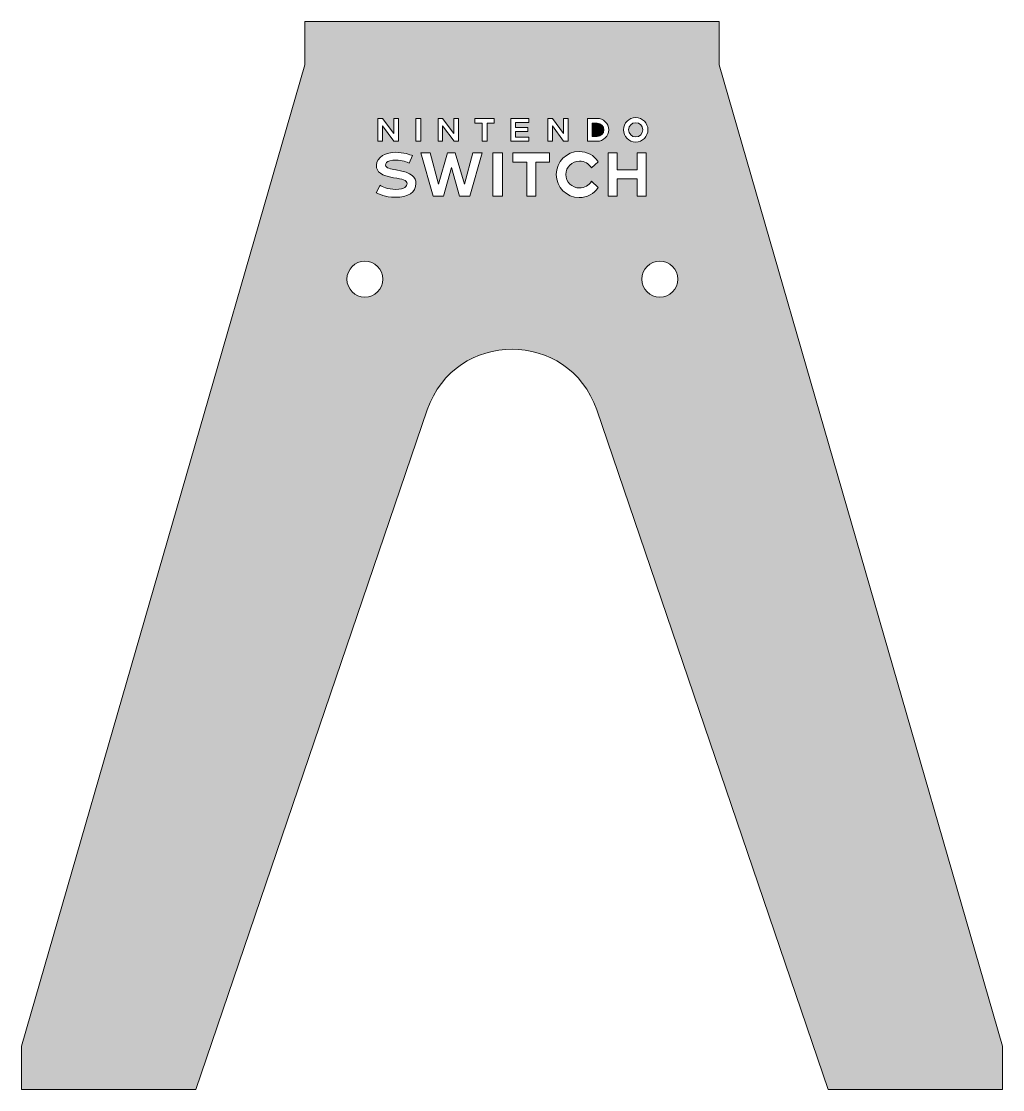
# Model space of a CAD drawing. Header units: millimetres. Extents: x 0 to 90, y -98 to 0.
import ezdxf

# ---------------------------------------------------------------- set-up
doc = ezdxf.new("R2010")
doc.units = ezdxf.units.MM
doc.header["$MEASUREMENT"] = 0
doc.layers.add('Layer 1', color=7, linetype='Continuous', lineweight=0)

# ---------------------------------------------------------------- blocks, each defined once
blk = doc.blocks.new('Block_0')
at = {"layer": 'Layer 1', "true_color": 0x231f20, "transparency": 33554687}
h = blk.add_hatch(color=250, dxfattribs=at)
h.dxf.hatch_style = 2
edge = h.paths.add_edge_path()
edge.add_spline(control_points=[(58.556, -25.3), (57.644, -25.3), (56.906, -24.561), (56.906, -23.65), (56.906, -22.739), (57.644, -22), (58.556, -22), (59.467, -22), (60.206, -22.739), (60.206, -23.65), (60.206, -24.561), (59.467, -25.3), (58.556, -25.3)], knot_values=[0, 0, 0, 0, 1, 1, 1, 2, 2, 2, 3, 3, 3, 4, 4, 4, 4], degree=3, periodic=0)
edge = h.paths.add_edge_path()
edge.add_spline(control_points=[(54.645, -14.445), (54.645, -14.445), (54.645, -16.026), (54.645, -16.026), (54.645, -16.026), (53.825, -16.026), (53.825, -16.026), (53.825, -16.026), (53.825, -12.07), (53.825, -12.07), (53.825, -12.07), (54.645, -12.07), (54.645, -12.07), (54.645, -12.07), (54.645, -13.625), (54.645, -13.625), (54.645, -13.625), (56.494, -13.625), (56.494, -13.625), (56.494, -13.625), (56.494, -12.07), (56.494, -12.07), (56.494, -12.07), (57.315, -12.07), (57.315, -12.07), (57.315, -12.07), (57.315, -16.026), (57.315, -16.026), (57.315, -16.026), (56.494, -16.026), (56.494, -16.026), (56.494, -16.026), (56.494, -14.445), (56.494, -14.445), (56.494, -14.445), (54.645, -14.445), (54.645, -14.445)], knot_values=[0, 0, 0, 0, 1, 1, 1, 2, 2, 2, 3, 3, 3, 4, 4, 4, 5, 5, 5, 6, 6, 6, 7, 7, 7, 8, 8, 8, 9, 9, 9, 10, 10, 10, 11, 11, 11, 12, 12, 12, 12], degree=3, periodic=0)
edge = h.paths.add_edge_path()
edge.add_spline(control_points=[(52.797, -10.998), (52.797, -10.998), (51.933, -10.998), (51.933, -10.998), (51.933, -10.998), (51.933, -8.899), (51.933, -8.899), (51.933, -8.899), (52.797, -8.899), (52.797, -8.899), (53.393, -8.899), (53.876, -9.366), (53.876, -9.945), (53.876, -10.523), (53.393, -10.998), (52.797, -10.998)], knot_values=[0, 0, 0, 0, 1, 1, 1, 2, 2, 2, 3, 3, 3, 4, 4, 4, 5, 5, 5, 5], degree=3, periodic=0)
edge = h.paths.add_edge_path()
edge.add_spline(control_points=[(51.19, -15.283), (51.639, -15.283), (52.054, -15.041), (52.278, -14.67), (52.278, -14.67), (52.918, -15.231), (52.918, -15.231), (52.529, -15.819), (51.872, -16.164), (51.164, -16.164), (50.006, -16.164), (49.056, -15.214), (49.056, -14.048), (49.056, -12.882), (50.006, -11.94), (51.164, -11.94), (51.872, -11.94), (52.529, -12.286), (52.918, -12.873), (52.918, -12.873), (52.278, -13.435), (52.278, -13.435), (52.054, -13.055), (51.639, -12.821), (51.19, -12.821), (50.499, -12.821), (49.937, -13.374), (49.937, -14.048), (49.937, -14.73), (50.499, -15.283), (51.19, -15.283)], knot_values=[0, 0, 0, 0, 1, 1, 1, 2, 2, 2, 3, 3, 3, 4, 4, 4, 5, 5, 5, 6, 6, 6, 7, 7, 7, 8, 8, 8, 9, 9, 9, 10, 10, 10, 10], degree=3, periodic=0)
edge = h.paths.add_edge_path()
edge.add_spline(control_points=[(48.702, -10.998), (48.702, -10.998), (48.278, -10.998), (48.278, -10.998), (48.278, -10.998), (48.278, -8.899), (48.278, -8.899), (48.278, -8.899), (48.702, -8.899), (48.702, -8.899), (48.702, -8.899), (49.73, -10.273), (49.73, -10.273), (49.73, -10.273), (49.73, -8.899), (49.73, -8.899), (49.73, -8.899), (50.153, -8.899), (50.153, -8.899), (50.153, -8.899), (50.153, -10.998), (50.153, -10.998), (50.153, -10.998), (49.738, -10.998), (49.738, -10.998), (49.738, -10.998), (48.702, -9.59), (48.702, -9.59), (48.702, -9.59), (48.702, -10.998), (48.702, -10.998)], knot_values=[0, 0, 0, 0, 1, 1, 1, 2, 2, 2, 3, 3, 3, 4, 4, 4, 5, 5, 5, 6, 6, 6, 7, 7, 7, 8, 8, 8, 9, 9, 9, 10, 10, 10, 10], degree=3, periodic=0)
edge = h.paths.add_edge_path()
edge.add_spline(control_points=[(48.443, -12.908), (48.443, -12.908), (47.199, -12.908), (47.199, -12.908), (47.199, -12.908), (47.199, -16.026), (47.199, -16.026), (47.199, -16.026), (46.352, -16.026), (46.352, -16.026), (46.352, -16.026), (46.352, -12.908), (46.352, -12.908), (46.352, -12.908), (45.082, -12.908), (45.082, -12.908), (45.082, -12.908), (45.082, -12.07), (45.082, -12.07), (45.082, -12.07), (48.443, -12.07), (48.443, -12.07), (48.443, -12.07), (48.443, -12.908), (48.443, -12.908)], knot_values=[0, 0, 0, 0, 1, 1, 1, 2, 2, 2, 3, 3, 3, 4, 4, 4, 5, 5, 5, 6, 6, 6, 7, 7, 7, 8, 8, 8, 8], degree=3, periodic=0)
edge = h.paths.add_edge_path()
edge.add_spline(control_points=[(44.901, -10.998), (44.901, -10.998), (44.901, -8.899), (44.901, -8.899), (44.901, -8.899), (46.533, -8.899), (46.533, -8.899), (46.533, -8.899), (46.533, -9.279), (46.533, -9.279), (46.533, -9.279), (45.333, -9.279), (45.333, -9.279), (45.333, -9.279), (45.333, -9.737), (45.333, -9.737), (45.333, -9.737), (46.447, -9.737), (46.447, -9.737), (46.447, -9.737), (46.447, -10.117), (46.447, -10.117), (46.447, -10.117), (45.333, -10.117), (45.333, -10.117), (45.333, -10.117), (45.333, -10.61), (45.333, -10.61), (45.333, -10.61), (46.533, -10.61), (46.533, -10.61), (46.533, -10.61), (46.533, -10.99), (46.533, -10.99), (46.533, -10.99), (44.901, -10.998), (44.901, -10.998)], knot_values=[0, 0, 0, 0, 1, 1, 1, 2, 2, 2, 3, 3, 3, 4, 4, 4, 5, 5, 5, 6, 6, 6, 7, 7, 7, 8, 8, 8, 9, 9, 9, 10, 10, 10, 11, 11, 11, 12, 12, 12, 12], degree=3, periodic=0)
edge = h.paths.add_edge_path()
edge.add_spline(control_points=[(44.123, -16.026), (44.123, -16.026), (43.242, -16.026), (43.242, -16.026), (43.242, -16.026), (43.242, -12.07), (43.242, -12.07), (43.242, -12.07), (44.123, -12.07), (44.123, -12.07), (44.123, -12.07), (44.123, -16.026), (44.123, -16.026)], knot_values=[0, 0, 0, 0, 1, 1, 1, 2, 2, 2, 3, 3, 3, 4, 4, 4, 4], degree=3, periodic=0)
edge = h.paths.add_edge_path()
edge.add_spline(control_points=[(42.715, -10.998), (42.715, -10.998), (42.266, -10.998), (42.266, -10.998), (42.266, -10.998), (42.266, -9.34), (42.266, -9.34), (42.266, -9.34), (41.592, -9.34), (41.592, -9.34), (41.592, -9.34), (41.592, -8.899), (41.592, -8.899), (41.592, -8.899), (43.372, -8.899), (43.372, -8.899), (43.372, -8.899), (43.372, -9.34), (43.372, -9.34), (43.372, -9.34), (42.715, -9.34), (42.715, -9.34), (42.715, -9.34), (42.715, -10.998), (42.715, -10.998)], knot_values=[0, 0, 0, 0, 1, 1, 1, 2, 2, 2, 3, 3, 3, 4, 4, 4, 5, 5, 5, 6, 6, 6, 7, 7, 7, 8, 8, 8, 8], degree=3, periodic=0)
edge = h.paths.add_edge_path()
edge.add_spline(control_points=[(41.134, -16.026), (41.134, -16.026), (40.175, -16.026), (40.175, -16.026), (40.175, -16.026), (39.441, -13.417), (39.441, -13.417), (39.441, -13.417), (38.707, -16.026), (38.707, -16.026), (38.707, -16.026), (37.756, -16.026), (37.756, -16.026), (37.756, -16.026), (36.633, -12.07), (36.633, -12.07), (36.633, -12.07), (37.497, -12.07), (37.497, -12.07), (37.497, -12.07), (38.257, -14.929), (38.257, -14.929), (38.257, -14.929), (39.087, -12.07), (39.087, -12.07), (39.087, -12.07), (39.795, -12.07), (39.795, -12.07), (39.795, -12.07), (40.633, -14.938), (40.633, -14.938), (40.633, -14.938), (41.393, -12.07), (41.393, -12.07), (41.393, -12.07), (42.257, -12.07), (42.257, -12.07), (42.257, -12.07), (41.134, -16.026), (41.134, -16.026)], knot_values=[0, 0, 0, 0, 1, 1, 1, 2, 2, 2, 3, 3, 3, 4, 4, 4, 5, 5, 5, 6, 6, 6, 7, 7, 7, 8, 8, 8, 9, 9, 9, 10, 10, 10, 11, 11, 11, 12, 12, 12, 13, 13, 13, 13], degree=3, periodic=0)
edge = h.paths.add_edge_path()
edge.add_spline(control_points=[(34.258, -16.139), (33.394, -16.139), (32.729, -15.819), (32.53, -15.715), (32.53, -15.715), (32.901, -15.041), (32.901, -15.041), (33.074, -15.145), (33.592, -15.413), (34.318, -15.413), (35.216, -15.413), (35.363, -15.093), (35.372, -14.903), (35.381, -14.558), (34.94, -14.48), (34.145, -14.342), (33.005, -14.152), (32.564, -13.832), (32.564, -13.201), (32.564, -12.433), (33.471, -12.009), (34.327, -12.009), (35.026, -12.009), (35.666, -12.234), (35.864, -12.32), (35.864, -12.32), (35.579, -13.003), (35.579, -13.003), (35.398, -12.925), (34.88, -12.726), (34.37, -12.726), (33.912, -12.726), (33.61, -12.804), (33.48, -12.959), (33.402, -13.046), (33.402, -13.132), (33.411, -13.184), (33.446, -13.461), (33.86, -13.538), (34.344, -13.625), (34.344, -13.625), (34.37, -13.625), (34.37, -13.625), (35.882, -13.892), (36.184, -14.281), (36.184, -14.869), (36.184, -15.698), (35.519, -16.139), (34.258, -16.139)], knot_values=[0, 0, 0, 0, 1, 1, 1, 2, 2, 2, 3, 3, 3, 4, 4, 4, 5, 5, 5, 6, 6, 6, 7, 7, 7, 8, 8, 8, 9, 9, 9, 10, 10, 10, 11, 11, 11, 12, 12, 12, 13, 13, 13, 14, 14, 14, 15, 15, 15, 16, 16, 16, 16], degree=3, periodic=0)
edge = h.paths.add_edge_path()
edge.add_spline(control_points=[(31.512, -25.3), (30.601, -25.3), (29.862, -24.561), (29.862, -23.65), (29.862, -22.739), (30.601, -22), (31.512, -22), (32.423, -22), (33.162, -22.739), (33.162, -23.65), (33.162, -24.561), (32.423, -25.3), (31.512, -25.3)], knot_values=[0, 0, 0, 0, 1, 1, 1, 2, 2, 2, 3, 3, 3, 4, 4, 4, 4], degree=3, periodic=0)
edge = h.paths.add_edge_path()
edge.add_spline(control_points=[(32.703, -8.899), (32.703, -8.899), (33.126, -8.899), (33.126, -8.899), (33.126, -8.899), (34.163, -10.273), (34.163, -10.273), (34.163, -10.273), (34.163, -8.899), (34.163, -8.899), (34.163, -8.899), (34.586, -8.899), (34.586, -8.899), (34.586, -8.899), (34.586, -10.998), (34.586, -10.998), (34.586, -10.998), (34.171, -10.998), (34.171, -10.998), (34.171, -10.998), (33.126, -9.59), (33.126, -9.59), (33.126, -9.59), (33.126, -10.998), (33.126, -10.998), (33.126, -10.998), (32.703, -10.998), (32.703, -10.998), (32.703, -10.998), (32.703, -8.899), (32.703, -8.899)], knot_values=[0, 0, 0, 0, 1, 1, 1, 2, 2, 2, 3, 3, 3, 4, 4, 4, 5, 5, 5, 6, 6, 6, 7, 7, 7, 8, 8, 8, 9, 9, 9, 10, 10, 10, 10], degree=3, periodic=0)
edge = h.paths.add_edge_path()
edge.add_spline(control_points=[(36.167, -8.899), (36.167, -8.899), (36.633, -8.899), (36.633, -8.899), (36.633, -8.899), (36.633, -10.998), (36.633, -10.998), (36.633, -10.998), (36.167, -10.998), (36.167, -10.998), (36.167, -10.998), (36.167, -8.899), (36.167, -8.899)], knot_values=[0, 0, 0, 0, 1, 1, 1, 2, 2, 2, 3, 3, 3, 4, 4, 4, 4], degree=3, periodic=0)
edge = h.paths.add_edge_path()
edge.add_spline(control_points=[(38.214, -8.899), (38.214, -8.899), (38.637, -8.899), (38.637, -8.899), (38.637, -8.899), (39.674, -10.273), (39.674, -10.273), (39.674, -10.273), (39.674, -8.899), (39.674, -8.899), (39.674, -8.899), (40.097, -8.899), (40.097, -8.899), (40.097, -8.899), (40.097, -10.998), (40.097, -10.998), (40.097, -10.998), (39.683, -10.998), (39.683, -10.998), (39.683, -10.998), (38.637, -9.59), (38.637, -9.59), (38.637, -9.59), (38.637, -10.998), (38.637, -10.998), (38.637, -10.998), (38.214, -10.998), (38.214, -10.998), (38.214, -10.998), (38.214, -8.899), (38.214, -8.899)], knot_values=[0, 0, 0, 0, 1, 1, 1, 2, 2, 2, 3, 3, 3, 4, 4, 4, 5, 5, 5, 6, 6, 6, 7, 7, 7, 8, 8, 8, 9, 9, 9, 10, 10, 10, 10], degree=3, periodic=0)
edge = h.paths.add_edge_path()
edge.add_spline(control_points=[(56.347, -8.83), (56.969, -8.83), (57.47, -9.331), (57.47, -9.945), (57.47, -10.567), (56.969, -11.068), (56.347, -11.068), (55.734, -11.068), (55.233, -10.567), (55.233, -9.945), (55.233, -9.331), (55.734, -8.83), (56.347, -8.83)], knot_values=[0, 0, 0, 0, 1, 1, 1, 2, 2, 2, 3, 3, 3, 4, 4, 4, 4], degree=3, periodic=0)
edge = h.paths.add_edge_path()
edge.add_spline(control_points=[(64, -4), (64, -4), (64, 0), (64, 0), (64, 0), (26, 0), (26, 0), (26, 0), (26, -4), (26, -4), (26, -4), (0, -94), (0, -94), (0, -94), (0, -98), (0, -98), (0, -98), (16, -98), (16, -98), (16, -98), (37.231, -35.643), (37.231, -35.643), (39.756, -28.227), (50.244, -28.227), (52.769, -35.643), (52.769, -35.643), (74, -98), (74, -98), (74, -98), (90, -98), (90, -98), (90, -98), (90, -94), (90, -94), (90, -94), (64, -4), (64, -4)], knot_values=[0, 0, 0, 0, 1, 1, 1, 2, 2, 2, 3, 3, 3, 4, 4, 4, 5, 5, 5, 6, 6, 6, 7, 7, 7, 8, 8, 8, 9, 9, 9, 10, 10, 10, 11, 11, 11, 12, 12, 12, 12], degree=3, periodic=0)
h = blk.add_hatch(color=250, dxfattribs=at)
h.dxf.hatch_style = 2
edge = h.paths.add_edge_path()
edge.add_spline(control_points=[(52.822, -9.34), (52.822, -9.34), (52.365, -9.34), (52.365, -9.34), (52.365, -9.34), (52.365, -10.558), (52.365, -10.558), (52.365, -10.558), (52.822, -10.558), (52.822, -10.558), (53.151, -10.558), (53.427, -10.281), (53.427, -9.945), (53.427, -9.608), (53.151, -9.34), (52.822, -9.34)], knot_values=[0, 0, 0, 0, 1, 1, 1, 2, 2, 2, 3, 3, 3, 4, 4, 4, 5, 5, 5, 5], degree=3, periodic=0)
h = blk.add_hatch(color=250, dxfattribs=at)
h.dxf.hatch_style = 2
edge = h.paths.add_edge_path()
edge.add_spline(control_points=[(56.347, -10.601), (56.71, -10.601), (57.004, -10.307), (57.004, -9.945), (57.004, -9.582), (56.71, -9.297), (56.347, -9.297), (55.993, -9.297), (55.699, -9.582), (55.699, -9.945), (55.699, -10.307), (55.993, -10.601), (56.347, -10.601)], knot_values=[0, 0, 0, 0, 1, 1, 1, 2, 2, 2, 3, 3, 3, 4, 4, 4, 4], degree=3, periodic=0)
at = {"layer": 'Layer 1'}
for points, knots in [([(64, -4), (64, -4), (64, 0), (64, 0), (64, 0), (26, 0), (26, 0), (26, 0), (26, -4), (26, -4), (26, -4), (0, -94), (0, -94), (0, -94), (0, -98), (0, -98), (0, -98), (16, -98), (16, -98), (16, -98), (37.231, -35.643), (37.231, -35.643), (39.756, -28.227), (50.244, -28.227), (52.769, -35.643), (52.769, -35.643), (74, -98), (74, -98), (74, -98), (90, -98), (90, -98), (90, -98), (90, -94), (90, -94), (90, -94), (64, -4), (64, -4)], [0, 0, 0, 0, 1, 1, 1, 2, 2, 2, 3, 3, 3, 4, 4, 4, 5, 5, 5, 6, 6, 6, 7, 7, 7, 8, 8, 8, 9, 9, 9, 10, 10, 10, 11, 11, 11, 12, 12, 12, 12]), ([(32.703, -8.899), (32.703, -8.899), (33.126, -8.899), (33.126, -8.899), (33.126, -8.899), (34.163, -10.273), (34.163, -10.273), (34.163, -10.273), (34.163, -8.899), (34.163, -8.899), (34.163, -8.899), (34.586, -8.899), (34.586, -8.899), (34.586, -8.899), (34.586, -10.998), (34.586, -10.998), (34.586, -10.998), (34.171, -10.998), (34.171, -10.998), (34.171, -10.998), (33.126, -9.59), (33.126, -9.59), (33.126, -9.59), (33.126, -10.998), (33.126, -10.998), (33.126, -10.998), (32.703, -10.998), (32.703, -10.998), (32.703, -10.998), (32.703, -8.899), (32.703, -8.899)], [0, 0, 0, 0, 1, 1, 1, 2, 2, 2, 3, 3, 3, 4, 4, 4, 5, 5, 5, 6, 6, 6, 7, 7, 7, 8, 8, 8, 9, 9, 9, 10, 10, 10, 10]), ([(36.167, -8.899), (36.167, -8.899), (36.633, -8.899), (36.633, -8.899), (36.633, -8.899), (36.633, -10.998), (36.633, -10.998), (36.633, -10.998), (36.167, -10.998), (36.167, -10.998), (36.167, -10.998), (36.167, -8.899), (36.167, -8.899)], [0, 0, 0, 0, 1, 1, 1, 2, 2, 2, 3, 3, 3, 4, 4, 4, 4]), ([(38.214, -8.899), (38.214, -8.899), (38.637, -8.899), (38.637, -8.899), (38.637, -8.899), (39.674, -10.273), (39.674, -10.273), (39.674, -10.273), (39.674, -8.899), (39.674, -8.899), (39.674, -8.899), (40.097, -8.899), (40.097, -8.899), (40.097, -8.899), (40.097, -10.998), (40.097, -10.998), (40.097, -10.998), (39.683, -10.998), (39.683, -10.998), (39.683, -10.998), (38.637, -9.59), (38.637, -9.59), (38.637, -9.59), (38.637, -10.998), (38.637, -10.998), (38.637, -10.998), (38.214, -10.998), (38.214, -10.998), (38.214, -10.998), (38.214, -8.899), (38.214, -8.899)], [0, 0, 0, 0, 1, 1, 1, 2, 2, 2, 3, 3, 3, 4, 4, 4, 5, 5, 5, 6, 6, 6, 7, 7, 7, 8, 8, 8, 9, 9, 9, 10, 10, 10, 10]), ([(42.715, -10.998), (42.715, -10.998), (42.266, -10.998), (42.266, -10.998), (42.266, -10.998), (42.266, -9.34), (42.266, -9.34), (42.266, -9.34), (41.592, -9.34), (41.592, -9.34), (41.592, -9.34), (41.592, -8.899), (41.592, -8.899), (41.592, -8.899), (43.372, -8.899), (43.372, -8.899), (43.372, -8.899), (43.372, -9.34), (43.372, -9.34), (43.372, -9.34), (42.715, -9.34), (42.715, -9.34), (42.715, -9.34), (42.715, -10.998), (42.715, -10.998)], [0, 0, 0, 0, 1, 1, 1, 2, 2, 2, 3, 3, 3, 4, 4, 4, 5, 5, 5, 6, 6, 6, 7, 7, 7, 8, 8, 8, 8]), ([(44.901, -10.998), (44.901, -10.998), (44.901, -8.899), (44.901, -8.899), (44.901, -8.899), (46.533, -8.899), (46.533, -8.899), (46.533, -8.899), (46.533, -9.279), (46.533, -9.279), (46.533, -9.279), (45.333, -9.279), (45.333, -9.279), (45.333, -9.279), (45.333, -9.737), (45.333, -9.737), (45.333, -9.737), (46.447, -9.737), (46.447, -9.737), (46.447, -9.737), (46.447, -10.117), (46.447, -10.117), (46.447, -10.117), (45.333, -10.117), (45.333, -10.117), (45.333, -10.117), (45.333, -10.61), (45.333, -10.61), (45.333, -10.61), (46.533, -10.61), (46.533, -10.61), (46.533, -10.61), (46.533, -10.99), (46.533, -10.99), (46.533, -10.99), (44.901, -10.998), (44.901, -10.998)], [0, 0, 0, 0, 1, 1, 1, 2, 2, 2, 3, 3, 3, 4, 4, 4, 5, 5, 5, 6, 6, 6, 7, 7, 7, 8, 8, 8, 9, 9, 9, 10, 10, 10, 11, 11, 11, 12, 12, 12, 12]), ([(48.702, -10.998), (48.702, -10.998), (48.278, -10.998), (48.278, -10.998), (48.278, -10.998), (48.278, -8.899), (48.278, -8.899), (48.278, -8.899), (48.702, -8.899), (48.702, -8.899), (48.702, -8.899), (49.73, -10.273), (49.73, -10.273), (49.73, -10.273), (49.73, -8.899), (49.73, -8.899), (49.73, -8.899), (50.153, -8.899), (50.153, -8.899), (50.153, -8.899), (50.153, -10.998), (50.153, -10.998), (50.153, -10.998), (49.738, -10.998), (49.738, -10.998), (49.738, -10.998), (48.702, -9.59), (48.702, -9.59), (48.702, -9.59), (48.702, -10.998), (48.702, -10.998)], [0, 0, 0, 0, 1, 1, 1, 2, 2, 2, 3, 3, 3, 4, 4, 4, 5, 5, 5, 6, 6, 6, 7, 7, 7, 8, 8, 8, 9, 9, 9, 10, 10, 10, 10]), ([(52.797, -10.998), (52.797, -10.998), (51.933, -10.998), (51.933, -10.998), (51.933, -10.998), (51.933, -8.899), (51.933, -8.899), (51.933, -8.899), (52.797, -8.899), (52.797, -8.899), (53.393, -8.899), (53.876, -9.366), (53.876, -9.945), (53.876, -10.523), (53.393, -10.998), (52.797, -10.998)], [0, 0, 0, 0, 1, 1, 1, 2, 2, 2, 3, 3, 3, 4, 4, 4, 5, 5, 5, 5]), ([(52.822, -9.34), (52.822, -9.34), (52.365, -9.34), (52.365, -9.34), (52.365, -9.34), (52.365, -10.558), (52.365, -10.558), (52.365, -10.558), (52.822, -10.558), (52.822, -10.558), (53.151, -10.558), (53.427, -10.281), (53.427, -9.945), (53.427, -9.608), (53.151, -9.34), (52.822, -9.34)], [0, 0, 0, 0, 1, 1, 1, 2, 2, 2, 3, 3, 3, 4, 4, 4, 5, 5, 5, 5]), ([(56.347, -8.83), (56.969, -8.83), (57.47, -9.331), (57.47, -9.945), (57.47, -10.567), (56.969, -11.068), (56.347, -11.068), (55.734, -11.068), (55.233, -10.567), (55.233, -9.945), (55.233, -9.331), (55.734, -8.83), (56.347, -8.83)], [0, 0, 0, 0, 1, 1, 1, 2, 2, 2, 3, 3, 3, 4, 4, 4, 4]), ([(56.347, -10.601), (56.71, -10.601), (57.004, -10.307), (57.004, -9.945), (57.004, -9.582), (56.71, -9.297), (56.347, -9.297), (55.993, -9.297), (55.699, -9.582), (55.699, -9.945), (55.699, -10.307), (55.993, -10.601), (56.347, -10.601)], [0, 0, 0, 0, 1, 1, 1, 2, 2, 2, 3, 3, 3, 4, 4, 4, 4]), ([(34.258, -16.139), (33.394, -16.139), (32.729, -15.819), (32.53, -15.715), (32.53, -15.715), (32.901, -15.041), (32.901, -15.041), (33.074, -15.145), (33.592, -15.413), (34.318, -15.413), (35.216, -15.413), (35.363, -15.093), (35.372, -14.903), (35.381, -14.558), (34.94, -14.48), (34.145, -14.342), (33.005, -14.152), (32.564, -13.832), (32.564, -13.201), (32.564, -12.433), (33.471, -12.009), (34.327, -12.009), (35.026, -12.009), (35.666, -12.234), (35.864, -12.32), (35.864, -12.32), (35.579, -13.003), (35.579, -13.003), (35.398, -12.925), (34.88, -12.726), (34.37, -12.726), (33.912, -12.726), (33.61, -12.804), (33.48, -12.959), (33.402, -13.046), (33.402, -13.132), (33.411, -13.184), (33.446, -13.461), (33.86, -13.538), (34.344, -13.625), (34.344, -13.625), (34.37, -13.625), (34.37, -13.625), (35.882, -13.892), (36.184, -14.281), (36.184, -14.869), (36.184, -15.698), (35.519, -16.139), (34.258, -16.139)], [0, 0, 0, 0, 1, 1, 1, 2, 2, 2, 3, 3, 3, 4, 4, 4, 5, 5, 5, 6, 6, 6, 7, 7, 7, 8, 8, 8, 9, 9, 9, 10, 10, 10, 11, 11, 11, 12, 12, 12, 13, 13, 13, 14, 14, 14, 15, 15, 15, 16, 16, 16, 16]), ([(41.134, -16.026), (41.134, -16.026), (40.175, -16.026), (40.175, -16.026), (40.175, -16.026), (39.441, -13.417), (39.441, -13.417), (39.441, -13.417), (38.707, -16.026), (38.707, -16.026), (38.707, -16.026), (37.756, -16.026), (37.756, -16.026), (37.756, -16.026), (36.633, -12.07), (36.633, -12.07), (36.633, -12.07), (37.497, -12.07), (37.497, -12.07), (37.497, -12.07), (38.257, -14.929), (38.257, -14.929), (38.257, -14.929), (39.087, -12.07), (39.087, -12.07), (39.087, -12.07), (39.795, -12.07), (39.795, -12.07), (39.795, -12.07), (40.633, -14.938), (40.633, -14.938), (40.633, -14.938), (41.393, -12.07), (41.393, -12.07), (41.393, -12.07), (42.257, -12.07), (42.257, -12.07), (42.257, -12.07), (41.134, -16.026), (41.134, -16.026)], [0, 0, 0, 0, 1, 1, 1, 2, 2, 2, 3, 3, 3, 4, 4, 4, 5, 5, 5, 6, 6, 6, 7, 7, 7, 8, 8, 8, 9, 9, 9, 10, 10, 10, 11, 11, 11, 12, 12, 12, 13, 13, 13, 13]), ([(44.123, -16.026), (44.123, -16.026), (43.242, -16.026), (43.242, -16.026), (43.242, -16.026), (43.242, -12.07), (43.242, -12.07), (43.242, -12.07), (44.123, -12.07), (44.123, -12.07), (44.123, -12.07), (44.123, -16.026), (44.123, -16.026)], [0, 0, 0, 0, 1, 1, 1, 2, 2, 2, 3, 3, 3, 4, 4, 4, 4]), ([(48.443, -12.908), (48.443, -12.908), (47.199, -12.908), (47.199, -12.908), (47.199, -12.908), (47.199, -16.026), (47.199, -16.026), (47.199, -16.026), (46.352, -16.026), (46.352, -16.026), (46.352, -16.026), (46.352, -12.908), (46.352, -12.908), (46.352, -12.908), (45.082, -12.908), (45.082, -12.908), (45.082, -12.908), (45.082, -12.07), (45.082, -12.07), (45.082, -12.07), (48.443, -12.07), (48.443, -12.07), (48.443, -12.07), (48.443, -12.908), (48.443, -12.908)], [0, 0, 0, 0, 1, 1, 1, 2, 2, 2, 3, 3, 3, 4, 4, 4, 5, 5, 5, 6, 6, 6, 7, 7, 7, 8, 8, 8, 8]), ([(51.19, -15.283), (51.639, -15.283), (52.054, -15.041), (52.278, -14.67), (52.278, -14.67), (52.918, -15.231), (52.918, -15.231), (52.529, -15.819), (51.872, -16.164), (51.164, -16.164), (50.006, -16.164), (49.056, -15.214), (49.056, -14.048), (49.056, -12.882), (50.006, -11.94), (51.164, -11.94), (51.872, -11.94), (52.529, -12.286), (52.918, -12.873), (52.918, -12.873), (52.278, -13.435), (52.278, -13.435), (52.054, -13.055), (51.639, -12.821), (51.19, -12.821), (50.499, -12.821), (49.937, -13.374), (49.937, -14.048), (49.937, -14.73), (50.499, -15.283), (51.19, -15.283)], [0, 0, 0, 0, 1, 1, 1, 2, 2, 2, 3, 3, 3, 4, 4, 4, 5, 5, 5, 6, 6, 6, 7, 7, 7, 8, 8, 8, 9, 9, 9, 10, 10, 10, 10]), ([(54.645, -14.445), (54.645, -14.445), (54.645, -16.026), (54.645, -16.026), (54.645, -16.026), (53.825, -16.026), (53.825, -16.026), (53.825, -16.026), (53.825, -12.07), (53.825, -12.07), (53.825, -12.07), (54.645, -12.07), (54.645, -12.07), (54.645, -12.07), (54.645, -13.625), (54.645, -13.625), (54.645, -13.625), (56.494, -13.625), (56.494, -13.625), (56.494, -13.625), (56.494, -12.07), (56.494, -12.07), (56.494, -12.07), (57.315, -12.07), (57.315, -12.07), (57.315, -12.07), (57.315, -16.026), (57.315, -16.026), (57.315, -16.026), (56.494, -16.026), (56.494, -16.026), (56.494, -16.026), (56.494, -14.445), (56.494, -14.445), (56.494, -14.445), (54.645, -14.445), (54.645, -14.445)], [0, 0, 0, 0, 1, 1, 1, 2, 2, 2, 3, 3, 3, 4, 4, 4, 5, 5, 5, 6, 6, 6, 7, 7, 7, 8, 8, 8, 9, 9, 9, 10, 10, 10, 11, 11, 11, 12, 12, 12, 12]), ([(31.512, -25.3), (30.601, -25.3), (29.862, -24.561), (29.862, -23.65), (29.862, -22.739), (30.601, -22), (31.512, -22), (32.423, -22), (33.162, -22.739), (33.162, -23.65), (33.162, -24.561), (32.423, -25.3), (31.512, -25.3)], [0, 0, 0, 0, 1, 1, 1, 2, 2, 2, 3, 3, 3, 4, 4, 4, 4]), ([(58.556, -25.3), (57.644, -25.3), (56.906, -24.561), (56.906, -23.65), (56.906, -22.739), (57.644, -22), (58.556, -22), (59.467, -22), (60.206, -22.739), (60.206, -23.65), (60.206, -24.561), (59.467, -25.3), (58.556, -25.3)], [0, 0, 0, 0, 1, 1, 1, 2, 2, 2, 3, 3, 3, 4, 4, 4, 4])]:
    blk.add_open_spline(points, degree=3, knots=knots, dxfattribs=at)

msp = doc.modelspace()

# ---------------------------------------------------------------- block references
at = {"layer": 'Layer 1'}
msp.add_blockref('Block_0', (0, 0), dxfattribs=at)

doc.saveas('drawing.dxf')
